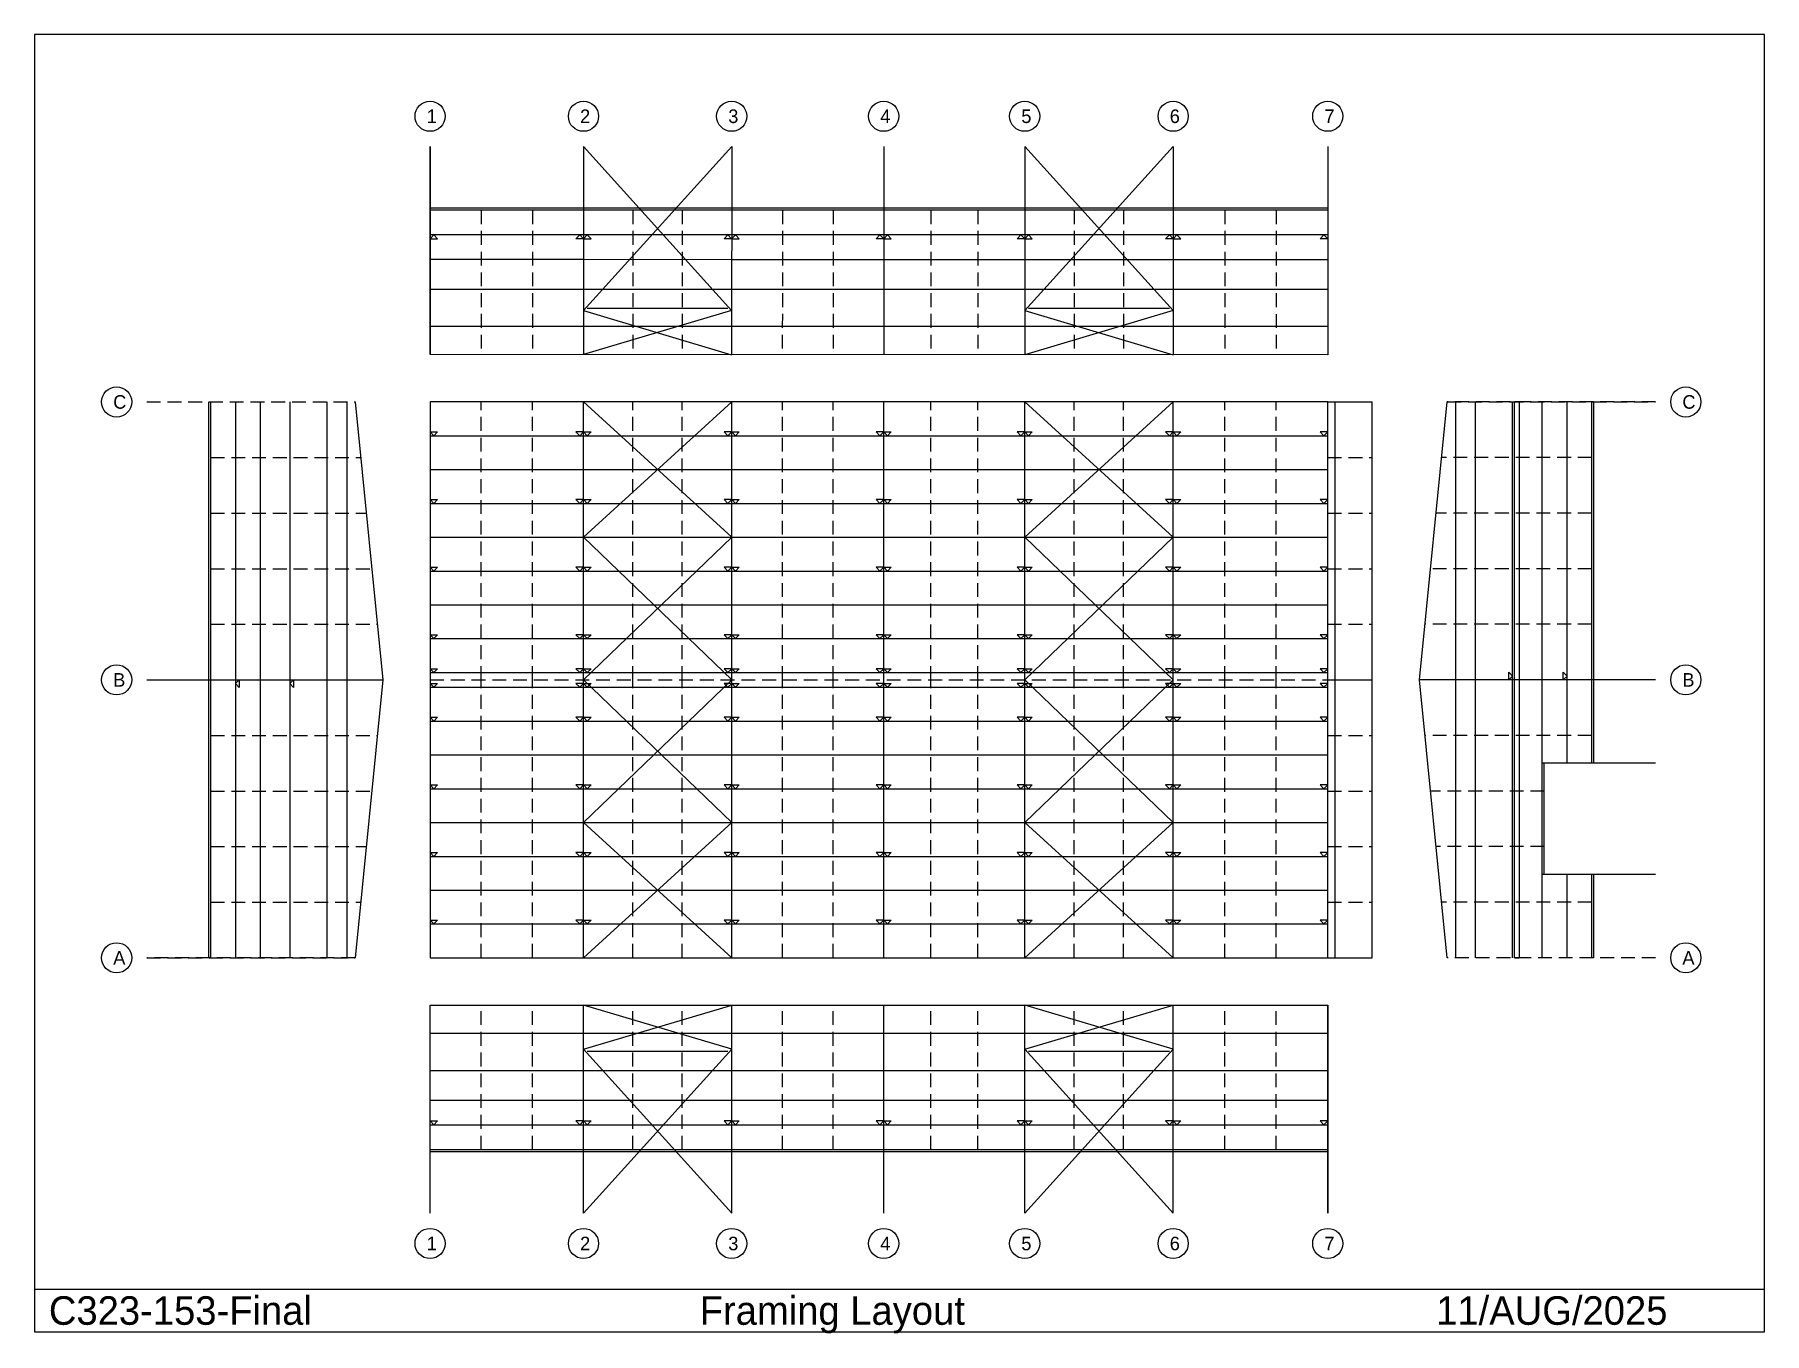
# Model space of a CAD drawing. Extents: x -1332 to 4495, y -1265 to 3110.
import ezdxf

# ---------------------------------------------------------------- set-up
doc = ezdxf.new("R2010")
doc.units = 0
doc.linetypes.add('CONTIN', pattern=[0])
doc.linetypes.add('DASHED', pattern=[69.91, 46.61, -23.3])
doc.layers.get('0').update_dxf_attribs({"linetype": 'CONTIN'})
for name, color, linetype in [('1', 7, 'CONTIN'), ('29', 3, 'DASHED'), ('5', 5, 'DASHED'), ('8', 5, 'DASHED')]:
    doc.layers.add(name, color=color, linetype=linetype)

msp = doc.modelspace()

# ---------------------------------------------------------------- linework, layer by layer
for p, q in [((4494.554, 3109.865), (-1332.234, 3109.865)), ((-1332.234, 3109.865), (-1332.234, -1260.226)), ((4494.554, -1260.226), (4494.554, 3109.865)), ((0, 1758.578), (0, 1758.578)), ((0, 1758.578), (516.667, 1758.578)), ((516.667, 1758.578), (1015.833, 1758.578)), ((1015.833, 1758.578), (1527.917, 1758.578)), ((1527.917, 1758.578), (2002.917, 1758.578)), ((2002.917, 1758.578), (2502.917, 1758.578)), ((2502.917, 1758.578), (3023.75, 1758.578)), ((3023.75, 1758.578), (3023.75, 1758.578)), ((0, 1644.657), (0, 1644.657)), ((0, 1644.657), (516.667, 1644.657)), ((516.667, 1644.657), (1015.833, 1644.657)), ((1015.833, 1644.657), (1527.917, 1644.657)), ((1527.917, 1644.657), (2002.917, 1644.657)), ((2002.917, 1644.657), (2502.917, 1644.657)), ((2502.917, 1644.657), (3023.75, 1644.657)), ((3023.75, 1644.657), (3023.75, 1644.657)), ((0, 1530.735), (0, 1530.735)), ((0, 1530.735), (516.667, 1530.735)), ((516.667, 1530.735), (1015.833, 1530.735)), ((1015.833, 1530.735), (1527.917, 1530.735)), ((1527.917, 1530.735), (2002.917, 1530.735)), ((2002.917, 1530.735), (2502.917, 1530.735)), ((2502.917, 1530.735), (3023.75, 1530.735)), ((3023.75, 1530.735), (3023.75, 1530.735)), ((0, 1416.813), (0, 1416.813)), ((0, 1416.813), (516.667, 1416.813)), ((516.667, 1416.813), (1015.833, 1416.813)), ((1015.833, 1416.813), (1527.917, 1416.813)), ((1527.917, 1416.813), (2002.917, 1416.813)), ((2002.917, 1416.813), (2502.917, 1416.813)), ((2502.917, 1416.813), (3023.75, 1416.813)), ((3023.75, 1416.813), (3023.75, 1416.813)), ((0, 1302.891), (0, 1302.891)), ((0, 1302.891), (516.667, 1302.891)), ((516.667, 1302.891), (1015.833, 1302.891)), ((1015.833, 1302.891), (1527.917, 1302.891)), ((1527.917, 1302.891), (2002.917, 1302.891)), ((2002.917, 1302.891), (2502.917, 1302.891)), ((2502.917, 1302.891), (3023.75, 1302.891)), ((3023.75, 1302.891), (3023.75, 1302.891)), ((0, 1188.969), (0, 1188.969)), ((0, 1188.969), (516.667, 1188.969)), ((516.667, 1188.969), (1015.833, 1188.969)), ((1015.833, 1188.969), (1527.917, 1188.969)), ((1527.917, 1188.969), (2002.917, 1188.969)), ((2002.917, 1188.969), (2502.917, 1188.969)), ((2502.917, 1188.969), (3023.75, 1188.969)), ((3023.75, 1188.969), (3023.75, 1188.969)), ((0, 1075.048), (0, 1075.048)), ((0, 1075.048), (516.667, 1075.048)), ((516.667, 1075.048), (1015.833, 1075.048)), ((1015.833, 1075.048), (1527.917, 1075.048)), ((1527.917, 1075.048), (2002.917, 1075.048)), ((2002.917, 1075.048), (2502.917, 1075.048)), ((2502.917, 1075.048), (3023.75, 1075.048)), ((3023.75, 1075.048), (3023.75, 1075.048)), ((0, 961.126), (0, 961.126)), ((0, 961.126), (516.667, 961.126)), ((516.667, 961.126), (1015.833, 961.126)), ((1015.833, 961.126), (1527.917, 961.126)), ((1527.917, 961.126), (2002.917, 961.126)), ((2002.917, 961.126), (2502.917, 961.126)), ((2502.917, 961.126), (3023.75, 961.126)), ((3023.75, 961.126), (3023.75, 961.126)), ((0, 911.374), (0, 911.374)), ((0, 911.374), (516.667, 911.374)), ((516.667, 911.374), (1015.833, 911.374)), ((1015.833, 911.374), (1527.917, 911.374)), ((1527.917, 911.374), (2002.917, 911.374)), ((2002.917, 911.374), (2502.917, 911.374)), ((2502.917, 911.374), (3023.75, 911.374)), ((3023.75, 911.374), (3023.75, 911.374)), ((0, 797.452), (0, 797.452)), ((0, 797.452), (516.667, 797.452)), ((516.667, 797.452), (1015.833, 797.452)), ((1015.833, 797.452), (1527.917, 797.452)), ((1527.917, 797.452), (2002.917, 797.452)), ((2002.917, 797.452), (2502.917, 797.452)), ((2502.917, 797.452), (3023.75, 797.452)), ((3023.75, 797.452), (3023.75, 797.452)), ((0, 683.531), (0, 683.531)), ((0, 683.531), (516.667, 683.531)), ((516.667, 683.531), (1015.833, 683.531)), ((1015.833, 683.531), (1527.917, 683.531)), ((1527.917, 683.531), (2002.917, 683.531)), ((2002.917, 683.531), (2502.917, 683.531)), ((2502.917, 683.531), (3023.75, 683.531)), ((3023.75, 683.531), (3023.75, 683.531)), ((0, 569.609), (0, 569.609)), ((0, 569.609), (516.667, 569.609)), ((516.667, 569.609), (1015.833, 569.609)), ((1015.833, 569.609), (1527.917, 569.609)), ((1527.917, 569.609), (2002.917, 569.609)), ((2002.917, 569.609), (2502.917, 569.609)), ((2502.917, 569.609), (3023.75, 569.609)), ((3023.75, 569.609), (3023.75, 569.609)), ((0, 455.687), (0, 455.687)), ((0, 455.687), (516.667, 455.687)), ((516.667, 455.687), (1015.833, 455.687)), ((1015.833, 455.687), (1527.917, 455.687)), ((1527.917, 455.687), (2002.917, 455.687)), ((2002.917, 455.687), (2502.917, 455.687)), ((2502.917, 455.687), (3023.75, 455.687)), ((3023.75, 455.687), (3023.75, 455.687)), ((0, 341.765), (0, 341.765)), ((0, 341.765), (516.667, 341.765)), ((516.667, 341.765), (1015.833, 341.765)), ((1015.833, 341.765), (1527.917, 341.765)), ((1527.917, 341.765), (2002.917, 341.765)), ((2002.917, 341.765), (2502.917, 341.765)), ((2502.917, 341.765), (3023.75, 341.765)), ((3023.75, 341.765), (3023.75, 341.765)), ((0, 227.844), (0, 227.844)), ((0, 227.844), (516.667, 227.844)), ((516.667, 227.844), (1015.833, 227.844)), ((1015.833, 227.844), (1527.917, 227.844)), ((1527.917, 227.844), (2002.917, 227.844)), ((2002.917, 227.844), (2502.917, 227.844)), ((2502.917, 227.844), (3023.75, 227.844)), ((3023.75, 227.844), (3023.75, 227.844)), ((0, 113.922), (0, 113.922)), ((0, 113.922), (516.667, 113.922)), ((516.667, 113.922), (1015.833, 113.922)), ((1015.833, 113.922), (1527.917, 113.922)), ((1527.917, 113.922), (2002.917, 113.922)), ((2002.917, 113.922), (2502.917, 113.922)), ((2502.917, 113.922), (3023.75, 113.922)), ((3023.75, 113.922), (3023.75, 113.922)), ((-1332.234, -1116.013), (4494.554, -1116.013)), ((-1332.234, -1260.226), (4494.554, -1260.226))]:
    msp.add_line(p, q)
at = {"layer": '1'}
for p, q in [((0, 2733.424), (-0.047, 2031.758)), ((-0.046, 2031.758), (0, 2733.424)), ((516.667, 2733.39), (516.62, 2031.724)), ((1015.833, 2733.357), (516.63, 2180.89)), ((516.667, 2733.39), (1015.797, 2180.857)), ((1015.833, 2733.357), (1015.787, 2031.691)), ((1527.917, 2733.324), (1527.87, 2031.657)), ((2002.917, 2733.292), (2002.87, 2031.626)), ((2502.917, 2733.259), (2002.88, 2180.792)), ((2002.917, 2733.292), (2502.88, 2180.759)), ((2502.917, 2733.259), (2502.87, 2031.593)), ((3023.75, 2733.225), (3023.704, 2031.558)), ((3023.75, 2733.225), (3023.704, 2031.558)), ((3023.736, 2524.892), (-0.014, 2525.091)), ((516.652, 2518.39), (-0.014, 2518.424)), ((1015.819, 2518.357), (516.652, 2518.39)), ((1527.902, 2518.323), (1015.819, 2518.357)), ((2002.902, 2518.292), (1527.902, 2518.323)), ((2502.903, 2518.26), (2002.902, 2518.292)), ((3023.736, 2518.225), (2502.903, 2518.26)), ((12.68, 2435.09), (-0.021, 2422.391)), ((-0.021, 2422.391), (25.379, 2422.389)), ((516.647, 2435.057), (-0.02, 2435.091)), ((12.68, 2435.09), (25.379, 2422.389)), ((503.947, 2435.058), (491.246, 2422.359)), ((516.646, 2422.357), (491.246, 2422.359)), ((503.947, 2435.058), (516.646, 2422.357)), ((529.347, 2435.056), (516.646, 2422.357)), ((516.646, 2422.357), (542.046, 2422.355)), ((1015.813, 2435.024), (516.647, 2435.057)), ((529.347, 2435.056), (542.046, 2422.355)), ((1003.113, 2435.025), (990.413, 2422.326)), ((1015.813, 2422.324), (990.413, 2422.326)), ((1003.113, 2435.025), (1015.813, 2422.324)), ((1527.897, 2434.99), (1015.813, 2435.024)), ((1028.513, 2435.023), (1015.813, 2422.324)), ((1015.813, 2422.324), (1041.213, 2422.323)), ((1028.513, 2435.023), (1041.213, 2422.323)), ((1515.197, 2434.991), (1502.496, 2422.292)), ((1527.896, 2422.29), (1502.496, 2422.292)), ((1515.197, 2434.991), (1527.896, 2422.29)), ((1540.597, 2434.99), (1527.896, 2422.29)), ((1527.896, 2422.29), (1553.296, 2422.289)), ((2002.897, 2434.959), (1527.897, 2434.99)), ((1540.597, 2434.99), (1553.296, 2422.289)), ((1990.197, 2434.96), (1977.496, 2422.261)), ((2002.896, 2422.259), (1977.496, 2422.261)), ((1990.197, 2434.96), (2002.896, 2422.259)), ((2015.597, 2434.958), (2002.896, 2422.259)), ((2002.896, 2422.259), (2028.296, 2422.257)), ((2502.897, 2434.926), (2002.897, 2434.959)), ((2015.597, 2434.958), (2028.296, 2422.257)), ((2490.197, 2434.927), (2477.496, 2422.228)), ((2502.896, 2422.226), (2477.496, 2422.228)), ((2490.197, 2434.927), (2502.896, 2422.226)), ((2515.597, 2434.925), (2502.896, 2422.226)), ((2502.896, 2422.226), (2528.296, 2422.224)), ((3023.73, 2434.892), (2502.897, 2434.926)), ((2515.597, 2434.925), (2528.296, 2422.224)), ((3011.03, 2434.892), (2998.33, 2422.193)), ((3023.729, 2422.192), (2998.33, 2422.193)), ((3011.03, 2434.892), (3023.729, 2422.192)), ((516.641, 2351.724), (-0.025, 2351.758)), ((1015.808, 2351.691), (516.641, 2351.724)), ((1527.891, 2351.657), (1015.808, 2351.691)), ((2002.891, 2351.625), (1527.891, 2351.657)), ((2502.892, 2351.593), (2002.891, 2351.625)), ((3023.725, 2351.558), (2502.892, 2351.593)), ((516.635, 2251.724), (-0.032, 2251.758)), ((1015.801, 2251.691), (516.635, 2251.724)), ((1527.885, 2251.657), (1015.801, 2251.691)), ((2002.885, 2251.626), (1527.885, 2251.657)), ((2502.885, 2251.593), (2002.885, 2251.626)), ((3023.718, 2251.558), (2502.885, 2251.593)), ((1015.797, 2180.857), (516.62, 2031.724)), ((516.63, 2180.89), (1015.787, 2031.691)), ((1003.097, 2187.208), (529.33, 2187.24)), ((2502.88, 2180.759), (2002.87, 2031.626)), ((2002.88, 2180.792), (2502.87, 2031.593)), ((2490.181, 2187.11), (2015.581, 2187.141)), ((516.627, 2126.724), (-0.04, 2126.758)), ((1015.793, 2126.691), (516.627, 2126.724)), ((1527.877, 2126.657), (1015.793, 2126.691)), ((2002.877, 2126.625), (1527.877, 2126.657)), ((2502.877, 2126.593), (2002.877, 2126.625)), ((3023.71, 2126.558), (2502.877, 2126.593)), ((3023.704, 2031.558), (-0.046, 2031.758)), ((-746.017, 1872.5), (-746.017, 0)), ((-739.35, 1872.5), (-739.35, 936.25)), ((-656.017, 1872.5), (-656.017, 936.25)), ((-572.683, 1872.5), (-572.683, 936.25)), ((-472.683, 1872.5), (-472.683, 936.25)), ((-347.683, 1872.5), (-347.683, 936.25)), ((-281.017, 1872.5), (-281.017, 936.25)), ((-252.683, 1872.5), (-159.058, 936.25)), ((0, 1872.5), (0, 0)), ((3023.75, 1872.5), (0, 1872.5)), ((516.667, 0), (516.667, 1872.5)), ((516.667, 1872.5), (1015.833, 1416.813)), ((1015.833, 1872.5), (516.667, 1416.813)), ((1015.833, 0), (1015.833, 1872.5)), ((1527.917, 0), (1527.917, 1872.5)), ((2002.917, 0), (2002.917, 1872.5)), ((2002.917, 1872.5), (2502.917, 1416.813)), ((2502.917, 1872.5), (2002.917, 1416.813)), ((2502.917, 0), (2502.917, 1872.5)), ((3023.75, 0), (3023.75, 1872.5)), ((3023.75, 1872.5), (3173.75, 1872.5)), ((3048.75, 0), (3048.75, 1872.5)), ((3173.75, 0), (3173.75, 1872.5)), ((3332.808, 936.25), (3426.433, 1872.5)), ((3454.767, 936.25), (3454.767, 1872.5)), ((3521.433, 936.25), (3521.433, 1872.5)), ((3646.433, 936.25), (3646.433, 1872.5)), ((3653.1, 0), (3653.1, 1872.5)), ((3653.1, 1872.5), (3668.025, 1872.5)), ((3668.025, 1872.5), (3653.1, 1872.5)), ((3668.025, 1872.5), (3668.025, 0)), ((3746.433, 936.25), (3746.433, 1872.5)), ((3829.767, 936.25), (3829.767, 1872.5)), ((3913.1, 936.25), (3913.1, 1872.5)), ((3919.767, 655.667), (3919.767, 1872.5)), ((12.7, 1758.578), (0, 1771.278)), ((0, 1771.278), (25.4, 1771.278)), ((12.7, 1758.578), (25.4, 1771.278)), ((503.967, 1758.578), (491.267, 1771.278)), ((516.667, 1771.278), (491.267, 1771.278)), ((503.967, 1758.578), (516.667, 1771.278)), ((529.367, 1758.578), (516.667, 1771.278)), ((516.667, 1771.278), (542.067, 1771.278)), ((529.367, 1758.578), (542.067, 1771.278)), ((1003.133, 1758.578), (990.433, 1771.278)), ((1015.833, 1771.278), (990.433, 1771.278)), ((1003.133, 1758.578), (1015.833, 1771.278)), ((1028.533, 1758.578), (1015.833, 1771.278)), ((1015.833, 1771.278), (1041.233, 1771.278)), ((1028.533, 1758.578), (1041.233, 1771.278)), ((1515.217, 1758.578), (1502.517, 1771.278)), ((1527.917, 1771.278), (1502.517, 1771.278)), ((1515.217, 1758.578), (1527.917, 1771.278)), ((1540.617, 1758.578), (1527.917, 1771.278)), ((1527.917, 1771.278), (1553.317, 1771.278)), ((1540.617, 1758.578), (1553.317, 1771.278)), ((1990.217, 1758.578), (1977.517, 1771.278)), ((2002.917, 1771.278), (1977.517, 1771.278)), ((1990.217, 1758.578), (2002.917, 1771.278)), ((2015.617, 1758.578), (2002.917, 1771.278)), ((2002.917, 1771.278), (2028.317, 1771.278)), ((2015.617, 1758.578), (2028.317, 1771.278)), ((2490.217, 1758.578), (2477.517, 1771.278)), ((2502.917, 1771.278), (2477.517, 1771.278)), ((2490.217, 1758.578), (2502.917, 1771.278)), ((2515.616, 1758.578), (2502.917, 1771.278)), ((2502.917, 1771.278), (2528.317, 1771.278)), ((2515.616, 1758.578), (2528.317, 1771.278)), ((3011.051, 1758.578), (2998.351, 1771.278)), ((3023.751, 1771.278), (2998.351, 1771.278)), ((3011.051, 1758.578), (3023.751, 1771.278)), ((12.7, 1530.735), (0, 1543.435)), ((0, 1543.435), (25.4, 1543.435)), ((12.7, 1530.735), (25.4, 1543.435)), ((503.967, 1530.735), (491.267, 1543.435)), ((516.667, 1543.435), (491.267, 1543.435)), ((503.967, 1530.735), (516.667, 1543.435)), ((529.367, 1530.735), (516.667, 1543.435)), ((516.667, 1543.435), (542.067, 1543.435)), ((529.367, 1530.735), (542.067, 1543.435)), ((1003.133, 1530.735), (990.433, 1543.435)), ((1015.833, 1543.435), (990.433, 1543.435)), ((1003.133, 1530.735), (1015.833, 1543.435)), ((1028.533, 1530.735), (1015.833, 1543.435)), ((1015.833, 1543.435), (1041.233, 1543.435)), ((1028.533, 1530.735), (1041.233, 1543.435)), ((1515.217, 1530.735), (1502.517, 1543.435)), ((1527.917, 1543.435), (1502.517, 1543.435)), ((1515.217, 1530.735), (1527.917, 1543.435)), ((1540.617, 1530.735), (1527.917, 1543.435)), ((1527.917, 1543.435), (1553.317, 1543.435)), ((1540.617, 1530.735), (1553.317, 1543.435)), ((1990.217, 1530.735), (1977.517, 1543.435)), ((2002.917, 1543.435), (1977.517, 1543.435)), ((1990.217, 1530.735), (2002.917, 1543.435)), ((2015.617, 1530.735), (2002.917, 1543.435)), ((2002.917, 1543.435), (2028.317, 1543.435)), ((2015.617, 1530.735), (2028.317, 1543.435)), ((2490.217, 1530.735), (2477.517, 1543.435)), ((2502.917, 1543.435), (2477.517, 1543.435)), ((2490.217, 1530.735), (2502.917, 1543.435)), ((2515.616, 1530.735), (2502.917, 1543.435)), ((2502.917, 1543.435), (2528.317, 1543.435)), ((2515.616, 1530.735), (2528.317, 1543.435)), ((3011.051, 1530.735), (2998.351, 1543.435)), ((3023.75, 1543.435), (2998.351, 1543.435)), ((3011.051, 1530.735), (3023.75, 1543.435)), ((516.667, 1416.813), (1015.833, 936.25)), ((1015.833, 1416.813), (516.667, 936.25)), ((2002.917, 1416.813), (2502.917, 936.25)), ((2502.917, 1416.813), (2002.917, 936.25)), ((12.7, 1302.891), (0, 1315.591)), ((0, 1315.591), (25.4, 1315.591)), ((12.7, 1302.891), (25.4, 1315.591)), ((503.967, 1302.891), (491.267, 1315.591)), ((516.667, 1315.591), (491.267, 1315.591)), ((503.967, 1302.891), (516.667, 1315.591)), ((529.367, 1302.891), (516.667, 1315.591)), ((516.667, 1315.591), (542.067, 1315.591)), ((529.367, 1302.891), (542.067, 1315.591)), ((1003.133, 1302.891), (990.433, 1315.591)), ((1015.833, 1315.591), (990.433, 1315.591)), ((1003.133, 1302.891), (1015.833, 1315.591)), ((1028.533, 1302.891), (1015.833, 1315.591)), ((1015.833, 1315.591), (1041.233, 1315.591)), ((1028.533, 1302.891), (1041.233, 1315.591)), ((1515.217, 1302.891), (1502.517, 1315.591)), ((1527.917, 1315.591), (1502.517, 1315.591)), ((1515.217, 1302.891), (1527.917, 1315.591)), ((1540.617, 1302.891), (1527.917, 1315.591)), ((1527.917, 1315.591), (1553.317, 1315.591)), ((1540.617, 1302.891), (1553.317, 1315.591)), ((1990.217, 1302.891), (1977.517, 1315.591)), ((2002.917, 1315.591), (1977.517, 1315.591)), ((1990.217, 1302.891), (2002.917, 1315.591)), ((2015.617, 1302.891), (2002.917, 1315.591)), ((2002.917, 1315.591), (2028.317, 1315.591)), ((2015.617, 1302.891), (2028.317, 1315.591)), ((2490.217, 1302.891), (2477.517, 1315.591)), ((2502.917, 1315.591), (2477.517, 1315.591)), ((2490.217, 1302.891), (2502.917, 1315.591)), ((2515.616, 1302.891), (2502.917, 1315.591)), ((2502.917, 1315.591), (2528.317, 1315.591)), ((2515.616, 1302.891), (2528.317, 1315.591)), ((3011.051, 1302.891), (2998.351, 1315.591)), ((3023.75, 1315.591), (2998.351, 1315.591)), ((3011.051, 1302.891), (3023.75, 1315.591)), ((12.7, 1075.048), (0, 1087.748)), ((0, 1087.748), (25.4, 1087.748)), ((12.7, 1075.048), (25.4, 1087.748)), ((503.967, 1075.048), (491.267, 1087.748)), ((516.667, 1087.748), (491.267, 1087.748)), ((503.967, 1075.048), (516.667, 1087.748)), ((529.367, 1075.048), (516.667, 1087.748)), ((516.667, 1087.748), (542.067, 1087.748)), ((529.367, 1075.048), (542.067, 1087.748)), ((1003.133, 1075.048), (990.433, 1087.748)), ((1015.833, 1087.748), (990.433, 1087.748)), ((1003.133, 1075.048), (1015.833, 1087.748)), ((1028.533, 1075.048), (1015.833, 1087.748)), ((1015.833, 1087.748), (1041.233, 1087.748)), ((1028.533, 1075.048), (1041.233, 1087.748)), ((1515.217, 1075.048), (1502.517, 1087.748)), ((1527.917, 1087.748), (1502.517, 1087.748)), ((1515.217, 1075.048), (1527.917, 1087.748)), ((1540.617, 1075.048), (1527.917, 1087.748)), ((1527.917, 1087.748), (1553.317, 1087.748)), ((1540.617, 1075.048), (1553.317, 1087.748)), ((1990.217, 1075.048), (1977.517, 1087.748)), ((2002.917, 1087.748), (1977.517, 1087.748)), ((1990.217, 1075.048), (2002.917, 1087.748)), ((2015.617, 1075.048), (2002.917, 1087.748)), ((2002.917, 1087.748), (2028.317, 1087.748)), ((2015.617, 1075.048), (2028.317, 1087.748)), ((2490.217, 1075.048), (2477.517, 1087.748)), ((2502.917, 1087.748), (2477.517, 1087.748)), ((2490.217, 1075.048), (2502.917, 1087.748)), ((2515.616, 1075.048), (2502.917, 1087.748)), ((2502.917, 1087.748), (2528.317, 1087.748)), ((2515.616, 1075.048), (2528.317, 1087.748)), ((3011.051, 1075.048), (2998.351, 1087.748)), ((3023.75, 1087.748), (2998.351, 1087.748)), ((3011.051, 1075.048), (3023.75, 1087.748)), ((-954.35, 936.25), (-159.058, 936.25)), ((-739.35, 936.25), (-739.35, 0)), ((-656.017, 923.55), (-643.317, 936.25)), ((-656.017, 936.25), (-656.017, 0)), ((-643.317, 936.25), (-643.317, 910.85)), ((-572.683, 936.25), (-572.683, 0)), ((-472.683, 936.25), (-472.684, 0)), ((-472.683, 923.55), (-459.983, 936.25)), ((-459.983, 936.25), (-459.983, 910.85)), ((-347.683, 936.25), (-347.683, 0)), ((-281.017, 936.25), (-281.017, 0)), ((-159.058, 936.25), (-252.683, 0)), ((12.7, 961.126), (0, 973.826)), ((0, 973.826), (25.4, 973.826)), ((12.7, 961.126), (25.4, 973.826)), ((503.967, 961.126), (491.267, 973.826)), ((516.667, 973.826), (491.267, 973.826)), ((503.967, 961.126), (516.667, 973.826)), ((529.367, 961.126), (516.667, 973.826)), ((516.667, 973.826), (542.067, 973.826)), ((516.667, 936.25), (1015.833, 455.687)), ((1015.833, 936.25), (516.667, 455.687)), ((529.367, 961.126), (542.067, 973.826)), ((1003.133, 961.126), (990.433, 973.826)), ((1015.833, 973.826), (990.433, 973.826)), ((1003.133, 961.126), (1015.833, 973.826)), ((1028.533, 961.126), (1015.833, 973.826)), ((1015.833, 973.826), (1041.233, 973.826)), ((1028.533, 961.126), (1041.233, 973.826)), ((1515.217, 961.126), (1502.517, 973.826)), ((1527.917, 973.826), (1502.517, 973.826)), ((1515.217, 961.126), (1527.917, 973.826)), ((1540.617, 961.126), (1527.917, 973.826)), ((1527.917, 973.826), (1553.317, 973.826)), ((1540.617, 961.126), (1553.317, 973.826)), ((1990.217, 961.126), (1977.517, 973.826)), ((2002.917, 973.826), (1977.517, 973.826)), ((1990.217, 961.126), (2002.917, 973.826)), ((2015.617, 961.126), (2002.917, 973.826)), ((2002.917, 973.826), (2028.317, 973.826)), ((2002.917, 936.25), (2502.917, 455.687)), ((2502.917, 936.25), (2002.917, 455.687)), ((2015.617, 961.126), (2028.317, 973.826)), ((2490.217, 961.126), (2477.517, 973.826)), ((2502.917, 973.826), (2477.517, 973.826)), ((2490.217, 961.126), (2502.917, 973.826)), ((2515.616, 961.126), (2502.917, 973.826)), ((2502.917, 973.826), (2528.317, 973.826)), ((2515.616, 961.126), (2528.317, 973.826)), ((3011.051, 961.126), (2998.351, 973.826)), ((3023.75, 973.826), (2998.351, 973.826)), ((3011.051, 961.126), (3023.75, 973.826)), ((3023.75, 936.25), (3173.75, 936.25)), ((3426.433, 0), (3332.808, 936.25)), ((4128.1, 936.25), (3332.808, 936.25)), ((3454.767, 0), (3454.767, 936.25)), ((3521.433, 0), (3521.433, 936.25)), ((3646.433, 948.95), (3633.733, 961.65)), ((3633.733, 936.25), (3633.733, 961.65)), ((3646.433, 948.95), (3633.733, 936.25)), ((3646.433, 0), (3646.433, 936.25)), ((3668.025, 936.25), (3653.1, 936.25)), ((3746.433, 0), (3746.433, 936.25)), ((3829.767, 948.95), (3817.067, 961.65)), ((3817.067, 936.25), (3817.067, 961.65)), ((3829.767, 948.95), (3817.067, 936.25)), ((3829.767, 655.667), (3829.767, 936.25)), ((3913.1, 655.667), (3913.1, 936.25)), ((-656.017, 923.55), (-643.317, 910.85)), ((-472.683, 923.55), (-459.983, 910.85)), ((12.7, 911.374), (0, 924.074)), ((0, 924.074), (25.4, 924.074)), ((12.7, 911.374), (25.4, 924.074)), ((503.967, 911.374), (491.267, 924.074)), ((516.667, 924.074), (491.267, 924.074)), ((503.967, 911.374), (516.667, 924.074)), ((529.367, 911.374), (516.667, 924.074)), ((516.667, 924.074), (542.067, 924.074)), ((529.367, 911.374), (542.067, 924.074)), ((1003.133, 911.374), (990.433, 924.074)), ((1015.833, 924.074), (990.433, 924.074)), ((1003.133, 911.374), (1015.833, 924.074)), ((1028.533, 911.374), (1015.833, 924.074)), ((1015.833, 924.074), (1041.233, 924.074)), ((1028.533, 911.374), (1041.233, 924.074)), ((1515.217, 911.374), (1502.517, 924.074)), ((1527.917, 924.074), (1502.517, 924.074)), ((1515.217, 911.374), (1527.917, 924.074)), ((1540.617, 911.374), (1527.917, 924.074)), ((1527.917, 924.074), (1553.317, 924.074)), ((1540.617, 911.374), (1553.317, 924.074)), ((1990.217, 911.374), (1977.517, 924.074)), ((2002.917, 924.074), (1977.517, 924.074)), ((1990.217, 911.374), (2002.917, 924.074)), ((2015.617, 911.374), (2002.917, 924.074)), ((2002.917, 924.074), (2028.317, 924.074)), ((2015.617, 911.374), (2028.317, 924.074)), ((2490.217, 911.374), (2477.517, 924.074)), ((2502.917, 924.074), (2477.517, 924.074)), ((2490.217, 911.374), (2502.917, 924.074)), ((2515.616, 911.374), (2502.917, 924.074)), ((2502.917, 924.074), (2528.317, 924.074)), ((2515.616, 911.374), (2528.317, 924.074)), ((3011.05, 911.374), (2998.35, 924.074)), ((3023.75, 924.074), (2998.35, 924.074)), ((3011.05, 911.374), (3023.75, 924.074)), ((12.7, 797.452), (0, 810.152)), ((0, 810.152), (25.4, 810.152)), ((12.7, 797.452), (25.4, 810.152)), ((503.967, 797.452), (491.267, 810.152)), ((516.667, 810.152), (491.267, 810.152)), ((503.967, 797.452), (516.667, 810.152)), ((529.367, 797.452), (516.667, 810.152)), ((516.667, 810.152), (542.067, 810.152)), ((529.367, 797.452), (542.067, 810.152)), ((1003.133, 797.452), (990.433, 810.152)), ((1015.833, 810.152), (990.433, 810.152)), ((1003.133, 797.452), (1015.833, 810.152)), ((1028.533, 797.452), (1015.833, 810.152)), ((1015.833, 810.152), (1041.233, 810.152)), ((1028.533, 797.452), (1041.233, 810.152)), ((1515.217, 797.452), (1502.517, 810.152)), ((1527.917, 810.152), (1502.517, 810.152)), ((1515.217, 797.452), (1527.917, 810.152)), ((1540.617, 797.452), (1527.917, 810.152)), ((1527.917, 810.152), (1553.317, 810.152)), ((1540.617, 797.452), (1553.317, 810.152)), ((1990.217, 797.452), (1977.517, 810.152)), ((2002.917, 810.152), (1977.517, 810.152)), ((1990.217, 797.452), (2002.917, 810.152)), ((2015.617, 797.452), (2002.917, 810.152)), ((2002.917, 810.152), (2028.317, 810.152)), ((2015.617, 797.452), (2028.317, 810.152)), ((2490.217, 797.452), (2477.517, 810.152)), ((2502.917, 810.152), (2477.517, 810.152)), ((2490.217, 797.452), (2502.917, 810.152)), ((2515.616, 797.452), (2502.917, 810.152)), ((2502.917, 810.152), (2528.317, 810.152)), ((2515.616, 797.452), (2528.317, 810.152)), ((3011.05, 797.452), (2998.35, 810.152)), ((3023.75, 810.152), (2998.35, 810.152)), ((3011.05, 797.452), (3023.75, 810.152)), ((4128.1, 655.667), (3746.433, 655.667)), ((3753.1, 280.667), (3753.1, 655.667)), ((12.7, 569.609), (0, 582.309)), ((0, 582.309), (25.4, 582.309)), ((12.7, 569.609), (25.4, 582.309)), ((503.967, 569.609), (491.267, 582.309)), ((516.667, 582.309), (491.267, 582.309)), ((503.967, 569.609), (516.667, 582.309)), ((529.367, 569.609), (516.667, 582.309)), ((516.667, 582.309), (542.067, 582.309)), ((529.367, 569.609), (542.067, 582.309)), ((1003.133, 569.609), (990.433, 582.309)), ((1015.833, 582.309), (990.433, 582.309)), ((1003.133, 569.609), (1015.833, 582.309)), ((1028.533, 569.609), (1015.833, 582.309)), ((1015.833, 582.309), (1041.233, 582.309)), ((1028.533, 569.609), (1041.233, 582.309)), ((1515.217, 569.609), (1502.517, 582.309)), ((1527.917, 582.309), (1502.517, 582.309)), ((1515.217, 569.609), (1527.917, 582.309)), ((1540.617, 569.609), (1527.917, 582.309)), ((1527.917, 582.309), (1553.317, 582.309)), ((1540.617, 569.609), (1553.317, 582.309)), ((1990.217, 569.609), (1977.517, 582.309)), ((2002.917, 582.309), (1977.517, 582.309)), ((1990.217, 569.609), (2002.917, 582.309)), ((2015.617, 569.609), (2002.917, 582.309)), ((2002.917, 582.309), (2028.317, 582.309)), ((2015.617, 569.609), (2028.317, 582.309)), ((2490.217, 569.609), (2477.517, 582.309)), ((2502.917, 582.309), (2477.517, 582.309)), ((2490.217, 569.609), (2502.917, 582.309)), ((2515.616, 569.609), (2502.917, 582.309)), ((2502.917, 582.309), (2528.317, 582.309)), ((2515.616, 569.609), (2528.317, 582.309)), ((3011.05, 569.609), (2998.35, 582.309)), ((3023.75, 582.309), (2998.35, 582.309)), ((3011.05, 569.609), (3023.75, 582.309)), ((516.667, 455.687), (1015.833, 0)), ((1015.833, 455.687), (516.667, 0)), ((2002.917, 455.687), (2502.917, 0)), ((2502.917, 455.687), (2002.917, 0)), ((12.7, 341.765), (0, 354.465)), ((0, 354.465), (25.4, 354.465)), ((12.7, 341.765), (25.4, 354.465)), ((503.967, 341.765), (491.267, 354.465)), ((516.667, 354.465), (491.267, 354.465)), ((503.967, 341.765), (516.667, 354.465)), ((529.367, 341.765), (516.667, 354.465)), ((516.667, 354.465), (542.067, 354.465)), ((529.367, 341.765), (542.067, 354.465)), ((1003.133, 341.765), (990.433, 354.465)), ((1015.833, 354.465), (990.433, 354.465)), ((1003.133, 341.765), (1015.833, 354.465)), ((1028.533, 341.765), (1015.833, 354.465)), ((1015.833, 354.465), (1041.233, 354.465)), ((1028.533, 341.765), (1041.233, 354.465)), ((1515.217, 341.765), (1502.517, 354.465)), ((1527.917, 354.465), (1502.517, 354.465)), ((1515.217, 341.765), (1527.917, 354.465)), ((1540.617, 341.765), (1527.917, 354.465)), ((1527.917, 354.465), (1553.317, 354.465)), ((1540.617, 341.765), (1553.317, 354.465)), ((1990.217, 341.765), (1977.517, 354.465)), ((2002.917, 354.465), (1977.517, 354.465)), ((1990.217, 341.765), (2002.917, 354.465)), ((2015.617, 341.765), (2002.917, 354.465)), ((2002.917, 354.465), (2028.317, 354.465)), ((2015.617, 341.765), (2028.317, 354.465)), ((2490.217, 341.765), (2477.517, 354.465)), ((2502.917, 354.465), (2477.517, 354.465)), ((2490.217, 341.765), (2502.917, 354.465)), ((2515.616, 341.765), (2502.917, 354.465)), ((2502.917, 354.465), (2528.317, 354.465)), ((2515.616, 341.765), (2528.317, 354.465)), ((3011.05, 341.765), (2998.35, 354.465)), ((3023.75, 354.465), (2998.35, 354.465)), ((3011.05, 341.765), (3023.75, 354.465)), ((4128.1, 280.667), (3746.433, 280.667)), ((3829.767, 0), (3829.767, 280.667)), ((3913.1, 0), (3913.1, 280.667)), ((3919.767, 0), (3919.767, 280.667)), ((12.701, 113.922), (0.001, 126.622)), ((0.001, 126.622), (25.401, 126.622)), ((12.701, 113.922), (25.401, 126.622)), ((503.967, 113.922), (491.267, 126.622)), ((516.667, 126.622), (491.267, 126.622)), ((503.967, 113.922), (516.667, 126.622)), ((529.367, 113.922), (516.667, 126.622)), ((516.667, 126.622), (542.067, 126.622)), ((529.367, 113.922), (542.067, 126.622)), ((1003.133, 113.922), (990.433, 126.622)), ((1015.833, 126.622), (990.433, 126.622)), ((1003.133, 113.922), (1015.833, 126.622)), ((1028.533, 113.922), (1015.833, 126.622)), ((1015.833, 126.622), (1041.233, 126.622)), ((1028.533, 113.922), (1041.233, 126.622)), ((1515.217, 113.922), (1502.517, 126.622)), ((1527.917, 126.622), (1502.517, 126.622)), ((1515.217, 113.922), (1527.917, 126.622)), ((1540.617, 113.922), (1527.917, 126.622)), ((1527.917, 126.622), (1553.317, 126.622)), ((1540.617, 113.922), (1553.317, 126.622)), ((1990.217, 113.922), (1977.517, 126.622)), ((2002.917, 126.622), (1977.517, 126.622)), ((1990.217, 113.922), (2002.917, 126.622)), ((2015.617, 113.922), (2002.917, 126.622)), ((2002.917, 126.622), (2028.317, 126.622)), ((2015.617, 113.922), (2028.317, 126.622)), ((2490.217, 113.922), (2477.517, 126.622)), ((2502.917, 126.622), (2477.517, 126.622)), ((2490.217, 113.922), (2502.917, 126.622)), ((2515.616, 113.922), (2502.917, 126.622)), ((2502.917, 126.622), (2528.317, 126.622)), ((2515.616, 113.922), (2528.317, 126.622)), ((3011.05, 113.922), (2998.35, 126.622)), ((3023.75, 126.622), (2998.35, 126.622)), ((3011.05, 113.922), (3023.75, 126.622)), ((0, 0), (3023.75, 0)), ((3023.75, 0), (3173.75, 0)), ((3653.1, 0), (3668.025, 0)), ((3668.025, 0), (3653.1, 0)), ((0, -860.725), (0, -159.058)), ((0, -159.058), (3023.75, -159.058)), ((0, -860.725), (0, -159.058)), ((516.667, -860.725), (516.667, -159.058)), ((516.667, -308.225), (1015.833, -159.058)), ((1015.833, -308.225), (516.667, -159.058)), ((1015.833, -860.725), (1015.833, -159.058)), ((1527.917, -860.725), (1527.917, -159.058)), ((2002.917, -860.725), (2002.917, -159.058)), ((2002.917, -308.225), (2502.917, -159.058)), ((2502.917, -308.225), (2002.917, -159.058)), ((2502.917, -860.725), (2502.917, -159.058)), ((3023.75, -159.058), (3023.75, -860.725)), ((3023.75, -860.725), (3023.75, -159.058)), ((0, -254.058), (516.667, -254.058)), ((516.667, -254.058), (1015.833, -254.058)), ((1015.833, -254.058), (1527.917, -254.058)), ((1527.917, -254.058), (2002.917, -254.058)), ((2002.917, -254.058), (2502.917, -254.058)), ((2502.917, -254.058), (3023.75, -254.058)), ((516.667, -860.725), (1015.833, -308.225)), ((1015.833, -860.725), (516.667, -308.225)), ((529.367, -314.575), (1003.133, -314.575)), ((2002.917, -860.725), (2502.917, -308.225)), ((2502.917, -860.725), (2002.917, -308.225)), ((2015.617, -314.575), (2490.217, -314.575)), ((0, -379.058), (516.667, -379.058)), ((516.667, -379.058), (1015.833, -379.058)), ((1015.833, -379.058), (1527.917, -379.058)), ((1527.917, -379.058), (2002.917, -379.058)), ((2002.917, -379.058), (2502.917, -379.058)), ((2502.917, -379.058), (3023.75, -379.058)), ((0, -479.058), (516.667, -479.058)), ((516.667, -479.058), (1015.833, -479.058)), ((1015.833, -479.058), (1527.917, -479.058)), ((1527.917, -479.058), (2002.917, -479.058)), ((2002.917, -479.058), (2502.917, -479.058)), ((2502.917, -479.058), (3023.75, -479.058)), ((12.7, -562.392), (0, -549.692)), ((0, -549.692), (25.4, -549.692)), ((0, -562.392), (516.667, -562.392)), ((12.7, -562.392), (25.4, -549.692)), ((503.967, -562.392), (491.267, -549.692)), ((516.667, -549.692), (491.267, -549.692)), ((503.967, -562.392), (516.667, -549.692)), ((529.367, -562.392), (516.667, -549.692)), ((516.667, -549.692), (542.067, -549.692)), ((516.667, -562.392), (1015.833, -562.392)), ((529.367, -562.392), (542.067, -549.692)), ((1003.133, -562.392), (990.433, -549.692)), ((1015.833, -549.692), (990.433, -549.692)), ((1003.133, -562.392), (1015.833, -549.692)), ((1028.533, -562.392), (1015.833, -549.692)), ((1015.833, -549.692), (1041.233, -549.692)), ((1015.833, -562.392), (1527.917, -562.392)), ((1028.533, -562.392), (1041.233, -549.692)), ((1515.217, -562.392), (1502.517, -549.692)), ((1527.917, -549.692), (1502.517, -549.692)), ((1515.217, -562.392), (1527.917, -549.692)), ((1540.617, -562.392), (1527.917, -549.692)), ((1527.917, -549.692), (1553.317, -549.692)), ((1527.917, -562.392), (2002.917, -562.392)), ((1540.617, -562.392), (1553.317, -549.692)), ((1990.217, -562.392), (1977.517, -549.692)), ((2002.917, -549.692), (1977.517, -549.692)), ((1990.217, -562.392), (2002.917, -549.692)), ((2015.617, -562.392), (2002.917, -549.692)), ((2002.917, -549.692), (2028.317, -549.692)), ((2002.917, -562.392), (2502.917, -562.392)), ((2015.617, -562.392), (2028.317, -549.692)), ((2490.217, -562.392), (2477.517, -549.692)), ((2502.917, -549.692), (2477.517, -549.692)), ((2490.217, -562.392), (2502.917, -549.692)), ((2515.616, -562.392), (2502.917, -549.692)), ((2502.917, -549.692), (2528.317, -549.692)), ((2502.917, -562.392), (3023.75, -562.392)), ((2515.616, -562.392), (2528.317, -549.692)), ((3011.05, -562.392), (2998.35, -549.692)), ((3023.75, -549.692), (2998.35, -549.692)), ((3011.05, -562.392), (3023.75, -549.692)), ((0, -645.725), (516.667, -645.725)), ((0, -652.392), (3023.75, -652.392)), ((516.667, -645.725), (1015.833, -645.725)), ((1015.833, -645.725), (1527.917, -645.725)), ((1527.917, -645.725), (2002.917, -645.725)), ((2002.917, -645.725), (2502.917, -645.725)), ((2502.917, -645.725), (3023.75, -645.725))]:
    msp.add_line(p, q, dxfattribs=at)
for centre in [(0, 2834.825), (516.667, 2834.825), (1015.833, 2834.825), (1527.917, 2834.825), (2002.917, 2834.825), (2502.917, 2834.825), (3023.75, 2834.825), (-1055.95, 1872.5), (4229.7, 1872.5), (-1055.95, 936.25), (4229.7, 936.25), (-1055.95, 0), (4229.7, 0), (0, -962.325), (516.667, -962.325), (1015.833, -962.325), (1527.917, -962.325), (2002.917, -962.325), (2502.917, -962.325), (3023.75, -962.325)]:
    msp.add_circle(centre, 50.8, dxfattribs=at)
at = {"layer": '29'}
for p, q in [((-954.35, 1872.5), (-252.683, 1872.5)), ((3426.433, 1872.5), (4128.1, 1872.5)), ((-252.683, 0), (-954.35, 0)), ((4128.1, 0), (3426.433, 0))]:
    msp.add_line(p, q, dxfattribs=at)
at = {"layer": '5'}
for p, q in [((-954.35, 1872.5), (-252.683, 1872.5)), ((4128.1, 1872.5), (3426.433, 1872.5)), ((0, 936.25), (3023.75, 936.25)), ((-954.35, 0), (-252.683, 0)), ((4128.1, 0), (3426.433, 0))]:
    msp.add_line(p, q, dxfattribs=at)
at = {"layer": '8'}
for p, q in [((172.208, 2518.413), (172.176, 2031.746)), ((344.43, 2518.402), (344.398, 2031.735)), ((683.041, 2518.379), (683.009, 2031.713)), ((849.43, 2518.368), (849.398, 2031.702)), ((1186.514, 2518.346), (1186.481, 2031.679)), ((1357.208, 2518.335), (1357.176, 2031.668)), ((1686.236, 2518.313), (1686.204, 2031.646)), ((1844.569, 2518.303), (1844.537, 2031.636)), ((2169.569, 2518.281), (2169.537, 2031.615)), ((2336.236, 2518.27), (2336.204, 2031.604)), ((2676.514, 2518.248), (2676.481, 2031.581)), ((2850.125, 2518.236), (2850.093, 2031.57)), ((172.222, 936.25), (172.222, 1872.5)), ((344.444, 936.25), (344.444, 1872.5)), ((683.056, 936.25), (683.056, 1872.5)), ((849.444, 936.25), (849.444, 1872.5)), ((1186.528, 936.25), (1186.528, 1872.5)), ((1357.222, 936.25), (1357.222, 1872.5)), ((1686.25, 936.25), (1686.25, 1872.5)), ((1844.583, 936.25), (1844.583, 1872.5)), ((2169.583, 936.25), (2169.583, 1872.5)), ((2336.25, 936.25), (2336.25, 1872.5)), ((2676.528, 936.25), (2676.528, 1872.5)), ((2850.139, 936.25), (2850.139, 1872.5)), ((-739.35, 1685.25), (-233.958, 1685.25)), ((3023.75, 1685.25), (3173.75, 1685.25)), ((3913.1, 1685.25), (3407.708, 1685.25)), ((-739.35, 1498), (-215.233, 1498)), ((3023.75, 1498), (3173.75, 1498)), ((3913.1, 1498), (3388.983, 1498)), ((-739.35, 1310.75), (-196.508, 1310.75)), ((3023.75, 1310.75), (3173.75, 1310.75)), ((3913.1, 1310.75), (3370.258, 1310.75)), ((-739.35, 1123.5), (-177.783, 1123.5)), ((3023.75, 1123.5), (3173.75, 1123.5)), ((3913.1, 1123.5), (3351.533, 1123.5)), ((172.222, 0), (172.222, 936.25)), ((344.444, 0), (344.444, 936.25)), ((683.056, 0), (683.056, 936.25)), ((849.444, 0), (849.444, 936.25)), ((1186.528, 0), (1186.528, 936.25)), ((1357.222, 0), (1357.222, 936.25)), ((1686.25, 0), (1686.25, 936.25)), ((1844.583, 0), (1844.583, 936.25)), ((2169.583, 0), (2169.583, 936.25)), ((2336.25, 0), (2336.25, 936.25)), ((2676.528, 0), (2676.528, 936.25)), ((2850.139, 0), (2850.139, 936.25)), ((-739.35, 749), (-177.783, 749)), ((3023.75, 749), (3173.75, 749)), ((3913.1, 749), (3351.533, 749)), ((-739.35, 561.75), (-196.508, 561.75)), ((3023.75, 561.75), (3173.75, 561.75)), ((3753.1, 561.75), (3370.258, 561.75)), ((-739.35, 374.5), (-215.233, 374.5)), ((3023.75, 374.5), (3173.75, 374.5)), ((3753.1, 374.5), (3388.983, 374.5)), ((-739.35, 187.25), (-233.958, 187.25)), ((3023.75, 187.25), (3173.75, 187.25)), ((3913.1, 187.25), (3407.708, 187.25)), ((172.222, -645.725), (172.222, -159.058)), ((344.444, -645.725), (344.444, -159.058)), ((683.056, -645.725), (683.056, -159.058)), ((849.444, -645.725), (849.444, -159.058)), ((1186.528, -645.725), (1186.528, -159.058)), ((1357.222, -645.725), (1357.222, -159.058)), ((1686.25, -645.725), (1686.25, -159.058)), ((1844.583, -645.725), (1844.583, -159.058)), ((2169.583, -645.725), (2169.583, -159.058)), ((2336.25, -645.725), (2336.25, -159.058)), ((2676.528, -645.725), (2676.528, -159.058)), ((2850.139, -645.725), (2850.139, -159.058))]:
    msp.add_line(p, q, dxfattribs=at)

# ---------------------------------------------------------------- texts
for s, p in [('C323-153-Final', (-1284.163, -1236.19)), ('Framing Layout', (908.166, -1236.19)), ('11/AUG/2025', (3388.921, -1236.19))]:
    msp.add_text(s, height=96.142).set_placement(p)
at = {"layer": '1'}
for s, p in [('1', (-11.43, 2811.965)), ('2', (505.237, 2811.965)), ('3', (1004.403, 2811.965)), ('4', (1516.487, 2811.965)), ('5', (1991.487, 2811.965)), ('6', (2491.487, 2811.965)), ('7', (3012.32, 2811.965)), ('C', (-1067.38, 1849.64)), ('C', (4218.27, 1849.64)), ('B', (-1067.38, 913.39)), ('B', (4218.27, 913.39)), ('A', (-1067.38, -22.86)), ('A', (4218.27, -22.86)), ('1', (-11.43, -985.185)), ('2', (505.237, -985.185)), ('3', (1004.403, -985.185)), ('4', (1516.487, -985.185)), ('5', (1991.487, -985.185)), ('6', (2491.487, -985.185)), ('7', (3012.32, -985.185))]:
    msp.add_text(s, height=45.72, dxfattribs=at).set_placement(p)

doc.saveas('drawing.dxf')
